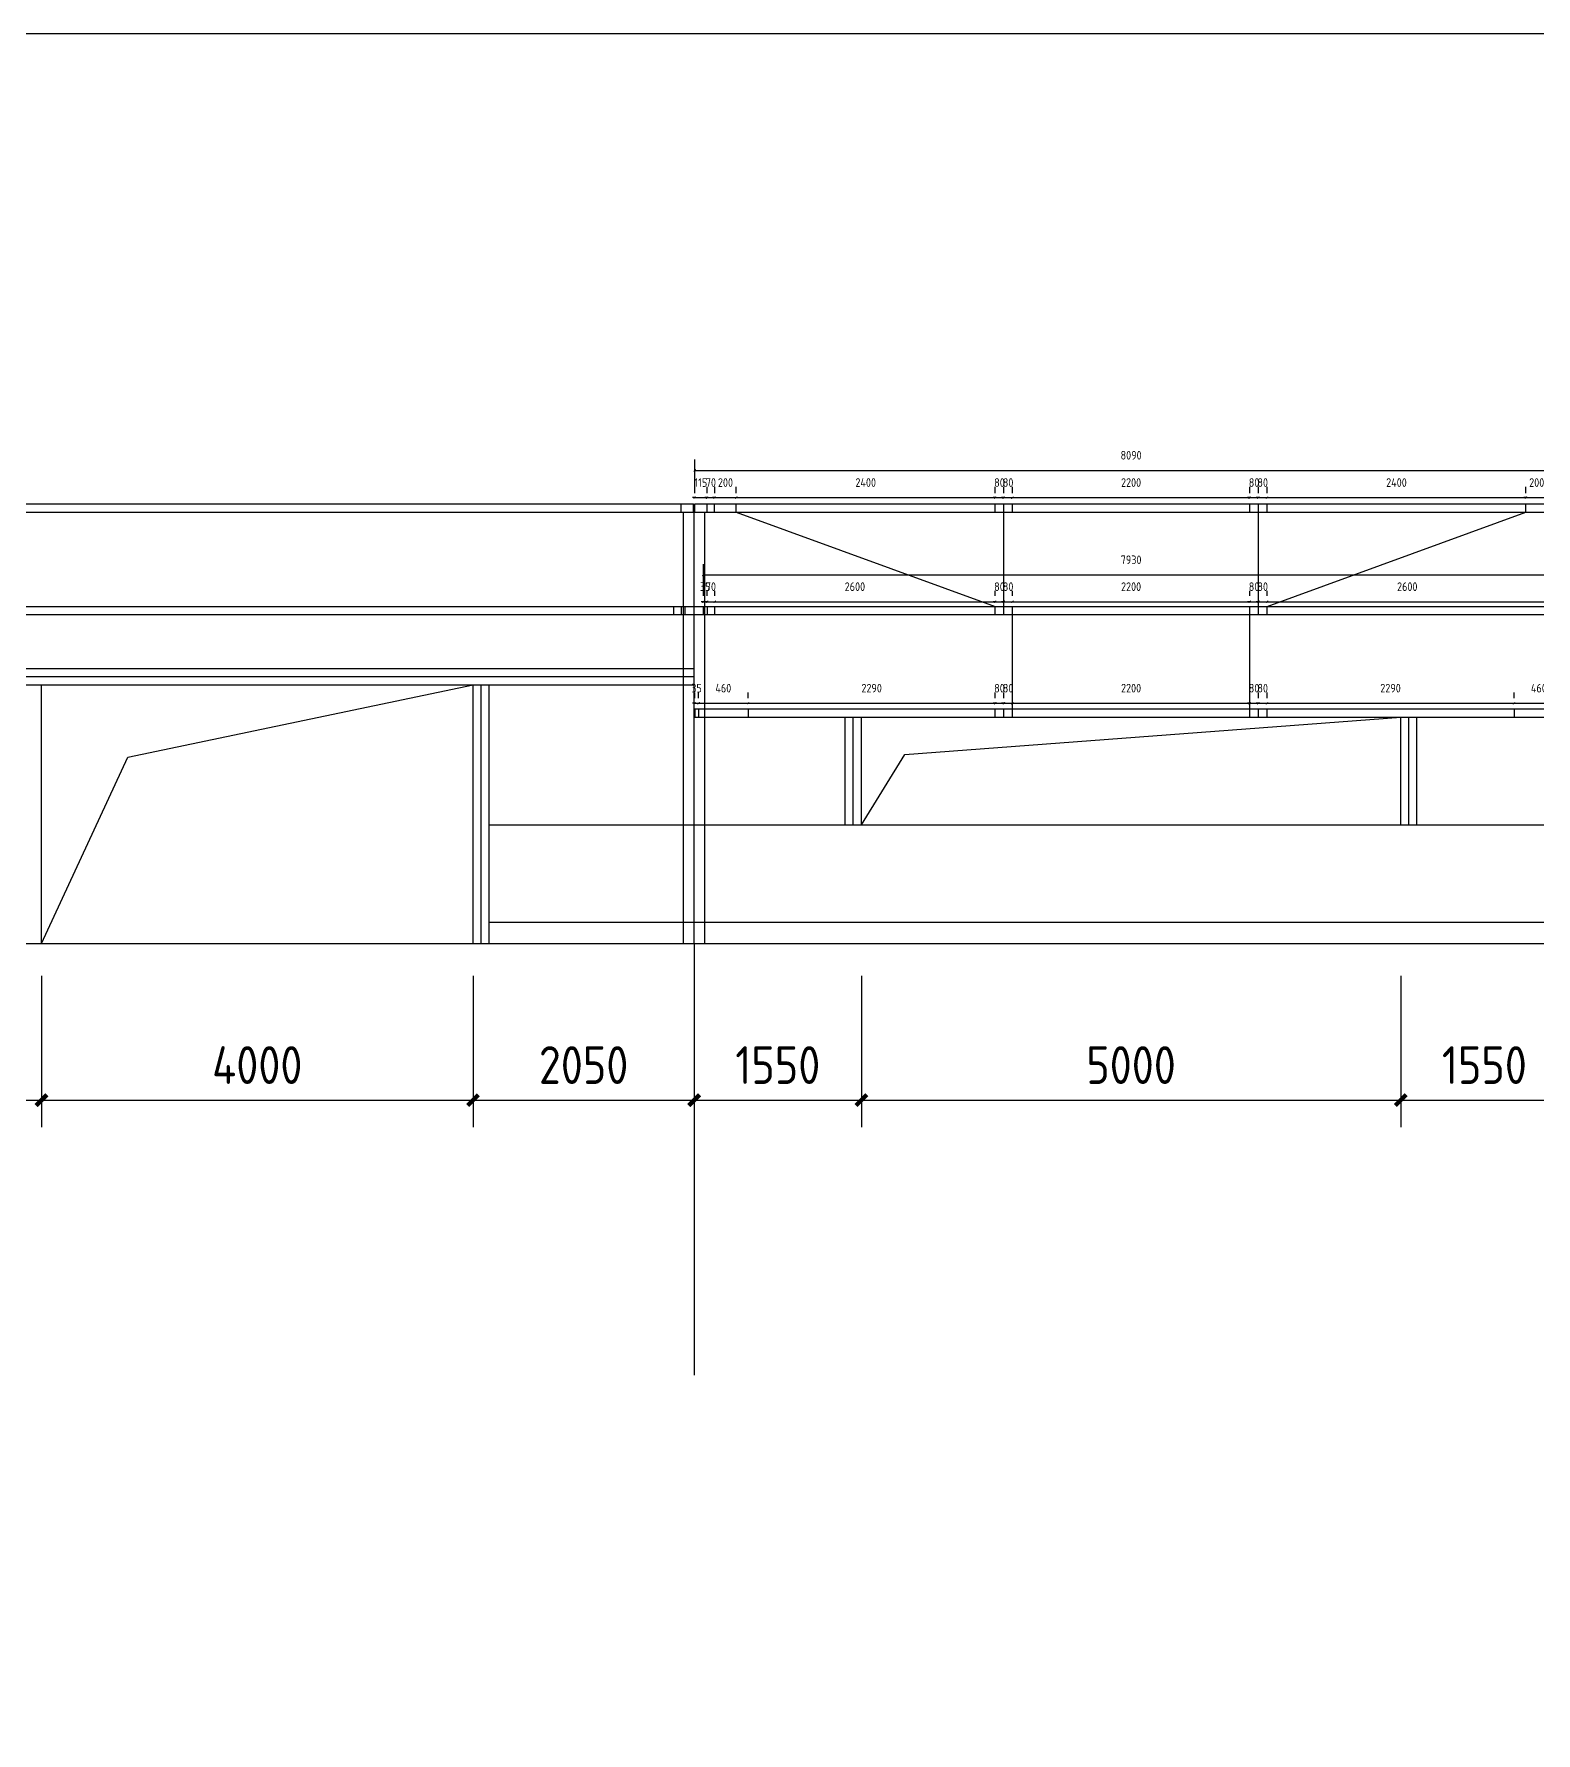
# Model space of a CAD drawing. Extents: x 533809 to 747315, y -17138 to 180511.
# Drawn here: x 563048 to 576972, y 61612 to 77362 of the extents above; entities that cross this region are included whole.
import ezdxf

# ---------------------------------------------------------------- set-up
doc = ezdxf.new("R2010")
doc.units = 0
doc.header["$LTSCALE"] = 1000
doc.header["$MEASUREMENT"] = 0
doc.layers.add('AXIS', color=3, linetype='Continuous')
doc.layers.add('DOTE', color=1, linetype='Continuous')
doc.styles.get("Standard").update_dxf_attribs({"font": 'gbenor.shx', "bigfont": 'gbcbig.shx'})
doc.dimstyles.get("Standard").update_dxf_attribs({"dimscale": 100, "dimtxt": 3.5, "dimasz": 1, "dimexe": 2.5, "dimexo": 3, "dimgap": 1.5, "dimtad": 1, "dimdec": 0, "dimzin": 0, "dimdsep": 46, "dimtxsty": 'Standard', "dimblk": 'ARCHTICK', "dimcen": 0.09, "dimadec": 0, "dimazin": 0, "dimtfac": 1, "dimtdec": 0, "dimtix": 1, "dimtmove": 2, "dimatfit": 3, "dimfxl": 1, "dimtolj": 1, "dimtzin": 0, "dimarcsym": 0})

# ---------------------------------------------------------------- blocks, each defined once
blk = doc.blocks.new('_ArchTick')
at = {"color": 0, "linetype": 'ByBlock', "const_width": 0.4}
blk.add_lwpolyline([(-0.5, -0.5), (0.5, 0.5)], dxfattribs=at)
blk = doc.blocks.new('*D2374')
at = {"layer": 'AXIS', "color": 3, "lineweight": -2}
for p, q in [((561068, 68630), (561068, 67229)), ((563118, 68630), (563118, 67229)), ((561068, 67479), (563118, 67479))]:
    blk.add_line(p, q, dxfattribs=at)
at = {"layer": 'Defpoints', "color": 0}
for p in [(561068, 68930), (563118, 68930), (563118, 67479)]:
    blk.add_point(p, dxfattribs=at)
at = {"layer": 'AXIS', "color": 3, "lineweight": -2, "xscale": 100, "yscale": 100, "zscale": 100, "rotation": 180}
blk.add_blockref('_ArchTick', (561068, 67479), dxfattribs=at)
at = {"layer": 'AXIS', "color": 3, "lineweight": -2, "xscale": 100, "yscale": 100, "zscale": 100}
blk.add_blockref('_ArchTick', (563118, 67479), dxfattribs=at)
at = {"layer": 'AXIS', "color": 0, "insert": (562093, 67804), "char_height": 350, "attachment_point": 5}
blk.add_mtext('\\A1;2050', dxfattribs=at)
blk = doc.blocks.new('*D2375')
at = {"layer": 'AXIS', "color": 3, "lineweight": -2}
for p, q in [((563118, 68630), (563118, 67229)), ((567118, 68630), (567118, 67229)), ((563118, 67479), (567118, 67479))]:
    blk.add_line(p, q, dxfattribs=at)
at = {"layer": 'Defpoints', "color": 0}
for p in [(563118, 68930), (567118, 68930), (567118, 67479)]:
    blk.add_point(p, dxfattribs=at)
at = {"layer": 'AXIS', "color": 3, "lineweight": -2, "xscale": 100, "yscale": 100, "zscale": 100, "rotation": 180}
blk.add_blockref('_ArchTick', (563118, 67479), dxfattribs=at)
at = {"layer": 'AXIS', "color": 3, "lineweight": -2, "xscale": 100, "yscale": 100, "zscale": 100}
blk.add_blockref('_ArchTick', (567118, 67479), dxfattribs=at)
at = {"layer": 'AXIS', "color": 0, "insert": (565118, 67804), "char_height": 350, "attachment_point": 5}
blk.add_mtext('\\A1;4000', dxfattribs=at)
blk = doc.blocks.new('*D2376')
at = {"layer": 'AXIS', "color": 3, "lineweight": -2}
for p, q in [((567118, 68630), (567118, 67229)), ((569168, 68630), (569168, 67229)), ((567118, 67479), (569168, 67479))]:
    blk.add_line(p, q, dxfattribs=at)
at = {"layer": 'Defpoints', "color": 0}
for p in [(567118, 68930), (569168, 68930), (569168, 67479)]:
    blk.add_point(p, dxfattribs=at)
at = {"layer": 'AXIS', "color": 3, "lineweight": -2, "xscale": 100, "yscale": 100, "zscale": 100, "rotation": 180}
blk.add_blockref('_ArchTick', (567118, 67479), dxfattribs=at)
at = {"layer": 'AXIS', "color": 3, "lineweight": -2, "xscale": 100, "yscale": 100, "zscale": 100}
blk.add_blockref('_ArchTick', (569168, 67479), dxfattribs=at)
at = {"layer": 'AXIS', "color": 0, "insert": (568143, 67804), "char_height": 350, "attachment_point": 5}
blk.add_mtext('\\A1;2050', dxfattribs=at)
blk = doc.blocks.new('*D2368')
at = {"layer": 'AXIS', "color": 3, "lineweight": -2}
for p, q in [((569168, 68630), (569168, 67229)), ((570718, 68630), (570718, 67229)), ((569168, 67479), (570718, 67479))]:
    blk.add_line(p, q, dxfattribs=at)
at = {"layer": 'Defpoints', "color": 0}
for p in [(569168, 68930), (570718, 68930), (570718, 67479)]:
    blk.add_point(p, dxfattribs=at)
at = {"layer": 'AXIS', "color": 3, "lineweight": -2, "xscale": 100, "yscale": 100, "zscale": 100, "rotation": 180}
blk.add_blockref('_ArchTick', (569168, 67479), dxfattribs=at)
at = {"layer": 'AXIS', "color": 3, "lineweight": -2, "xscale": 100, "yscale": 100, "zscale": 100}
blk.add_blockref('_ArchTick', (570718, 67479), dxfattribs=at)
at = {"layer": 'AXIS', "color": 0, "insert": (569943, 67804), "char_height": 350, "attachment_point": 5}
blk.add_mtext('\\A1;1550', dxfattribs=at)
blk = doc.blocks.new('*D2370')
at = {"layer": 'AXIS', "color": 3, "lineweight": -2}
for p, q in [((570718, 68630), (570718, 67229)), ((575718, 68630), (575718, 67229)), ((570718, 67479), (575718, 67479))]:
    blk.add_line(p, q, dxfattribs=at)
at = {"layer": 'Defpoints', "color": 0}
for p in [(570718, 68930), (575718, 68930), (575718, 67479)]:
    blk.add_point(p, dxfattribs=at)
at = {"layer": 'AXIS', "color": 3, "lineweight": -2, "xscale": 100, "yscale": 100, "zscale": 100, "rotation": 180}
blk.add_blockref('_ArchTick', (570718, 67479), dxfattribs=at)
at = {"layer": 'AXIS', "color": 3, "lineweight": -2, "xscale": 100, "yscale": 100, "zscale": 100}
blk.add_blockref('_ArchTick', (575718, 67479), dxfattribs=at)
at = {"layer": 'AXIS', "color": 0, "insert": (573218, 67804), "char_height": 350, "attachment_point": 5}
blk.add_mtext('\\A1;5000', dxfattribs=at)
blk = doc.blocks.new('*D2371')
at = {"layer": 'AXIS', "color": 3, "lineweight": -2}
for p, q in [((575718, 68630), (575718, 67229)), ((577268, 68630), (577268, 67229)), ((575718, 67479), (577268, 67479))]:
    blk.add_line(p, q, dxfattribs=at)
at = {"layer": 'Defpoints', "color": 0}
for p in [(575718, 68930), (577268, 68930), (577268, 67479)]:
    blk.add_point(p, dxfattribs=at)
at = {"layer": 'AXIS', "color": 3, "lineweight": -2, "xscale": 100, "yscale": 100, "zscale": 100, "rotation": 180}
blk.add_blockref('_ArchTick', (575718, 67479), dxfattribs=at)
at = {"layer": 'AXIS', "color": 3, "lineweight": -2, "xscale": 100, "yscale": 100, "zscale": 100}
blk.add_blockref('_ArchTick', (577268, 67479), dxfattribs=at)
at = {"layer": 'AXIS', "color": 0, "insert": (576493, 67804), "char_height": 350, "attachment_point": 5}
blk.add_mtext('\\A1;1550', dxfattribs=at)
blk = doc.blocks.new('*D2461')
at = {"color": 0, "lineweight": -2}
for p, q in [((569173, 73105), (569173, 73164)), ((569288, 73105), (569288, 73164)), ((569173, 73064), (569153, 73064)), ((569173, 73064), (569288, 73064)), ((569288, 73064), (569308, 73064))]:
    blk.add_line(p, q, dxfattribs=at)
at = {"layer": 'Defpoints', "color": 0}
for p in [(569173, 73005), (569288, 73064), (569288, 73005)]:
    blk.add_point(p, dxfattribs=at)
at = {"color": 0, "lineweight": -2, "xscale": 20, "yscale": 20, "zscale": 20}
blk.add_blockref('_ArchTick', (569173, 73064), dxfattribs=at)
at = {"color": 0, "lineweight": -2, "xscale": 20, "yscale": 20, "zscale": 20, "rotation": 180}
blk.add_blockref('_ArchTick', (569288, 73064), dxfattribs=at)
at = {"color": 0, "insert": (569230, 73204), "char_height": 80, "attachment_point": 5}
blk.add_mtext('\\A1;115', dxfattribs=at)
blk = doc.blocks.new('*D2462')
at = {"color": 0, "lineweight": -2}
for p, q in [((569288, 73105), (569288, 73164)), ((569358, 73105), (569358, 73164)), ((569288, 73064), (569268, 73064)), ((569288, 73064), (569358, 73064)), ((569358, 73064), (569378, 73064))]:
    blk.add_line(p, q, dxfattribs=at)
at = {"layer": 'Defpoints', "color": 0}
for p in [(569288, 73005), (569358, 73064), (569358, 73005)]:
    blk.add_point(p, dxfattribs=at)
at = {"color": 0, "lineweight": -2, "xscale": 20, "yscale": 20, "zscale": 20}
blk.add_blockref('_ArchTick', (569288, 73064), dxfattribs=at)
at = {"color": 0, "lineweight": -2, "xscale": 20, "yscale": 20, "zscale": 20, "rotation": 180}
blk.add_blockref('_ArchTick', (569358, 73064), dxfattribs=at)
at = {"color": 0, "insert": (569323, 73204), "char_height": 80, "attachment_point": 5}
blk.add_mtext('\\A1;70', dxfattribs=at)
blk = doc.blocks.new('*D2463')
at = {"color": 0, "lineweight": -2}
for p, q in [((569358, 73105), (569358, 73164)), ((569558, 73105), (569558, 73164)), ((569358, 73064), (569338, 73064)), ((569358, 73064), (569558, 73064)), ((569558, 73064), (569578, 73064))]:
    blk.add_line(p, q, dxfattribs=at)
at = {"layer": 'Defpoints', "color": 0}
for p in [(569358, 73005), (569558, 73064), (569558, 73005)]:
    blk.add_point(p, dxfattribs=at)
at = {"color": 0, "lineweight": -2, "xscale": 20, "yscale": 20, "zscale": 20}
blk.add_blockref('_ArchTick', (569358, 73064), dxfattribs=at)
at = {"color": 0, "lineweight": -2, "xscale": 20, "yscale": 20, "zscale": 20, "rotation": 180}
blk.add_blockref('_ArchTick', (569558, 73064), dxfattribs=at)
at = {"color": 0, "insert": (569458, 73204), "char_height": 80, "attachment_point": 5}
blk.add_mtext('\\A1;200', dxfattribs=at)
blk = doc.blocks.new('*D2464')
at = {"color": 0, "lineweight": -2}
for p, q in [((569558, 73105), (569558, 73164)), ((571958, 73105), (571958, 73164)), ((569558, 73064), (571958, 73064))]:
    blk.add_line(p, q, dxfattribs=at)
at = {"layer": 'Defpoints', "color": 0}
for p in [(569558, 73005), (571958, 73064), (571958, 73005)]:
    blk.add_point(p, dxfattribs=at)
at = {"color": 0, "lineweight": -2, "xscale": 20, "yscale": 20, "zscale": 20, "rotation": 180}
blk.add_blockref('_ArchTick', (569558, 73064), dxfattribs=at)
at = {"color": 0, "lineweight": -2, "xscale": 20, "yscale": 20, "zscale": 20}
blk.add_blockref('_ArchTick', (571958, 73064), dxfattribs=at)
at = {"color": 0, "insert": (570758, 73204), "char_height": 80, "attachment_point": 5}
blk.add_mtext('\\A1;2400', dxfattribs=at)
blk = doc.blocks.new('*D2465')
at = {"color": 0, "lineweight": -2}
for p, q in [((571958, 73105), (571958, 73164)), ((572038, 73105), (572038, 73164)), ((571958, 73064), (571938, 73064)), ((571958, 73064), (572038, 73064)), ((572038, 73064), (572058, 73064))]:
    blk.add_line(p, q, dxfattribs=at)
at = {"layer": 'Defpoints', "color": 0}
for p in [(571958, 73005), (572038, 73064), (572038, 73005)]:
    blk.add_point(p, dxfattribs=at)
at = {"color": 0, "lineweight": -2, "xscale": 20, "yscale": 20, "zscale": 20}
blk.add_blockref('_ArchTick', (571958, 73064), dxfattribs=at)
at = {"color": 0, "lineweight": -2, "xscale": 20, "yscale": 20, "zscale": 20, "rotation": 180}
blk.add_blockref('_ArchTick', (572038, 73064), dxfattribs=at)
at = {"color": 0, "insert": (571998, 73204), "char_height": 80, "attachment_point": 5}
blk.add_mtext('\\A1;80', dxfattribs=at)
blk = doc.blocks.new('*D2466')
at = {"color": 0, "lineweight": -2}
for p, q in [((572038, 73105), (572038, 73164)), ((572118, 73105), (572118, 73164)), ((572038, 73064), (572018, 73064)), ((572038, 73064), (572118, 73064)), ((572118, 73064), (572138, 73064))]:
    blk.add_line(p, q, dxfattribs=at)
at = {"layer": 'Defpoints', "color": 0}
for p in [(572038, 73005), (572118, 73064), (572118, 73005)]:
    blk.add_point(p, dxfattribs=at)
at = {"color": 0, "lineweight": -2, "xscale": 20, "yscale": 20, "zscale": 20}
blk.add_blockref('_ArchTick', (572038, 73064), dxfattribs=at)
at = {"color": 0, "lineweight": -2, "xscale": 20, "yscale": 20, "zscale": 20, "rotation": 180}
blk.add_blockref('_ArchTick', (572118, 73064), dxfattribs=at)
at = {"color": 0, "insert": (572078, 73204), "char_height": 80, "attachment_point": 5}
blk.add_mtext('\\A1;80', dxfattribs=at)
blk = doc.blocks.new('*D2467')
at = {"color": 0, "lineweight": -2}
for p, q in [((572118, 73105), (572118, 73164)), ((574318, 73105), (574318, 73164)), ((572118, 73064), (574318, 73064))]:
    blk.add_line(p, q, dxfattribs=at)
at = {"layer": 'Defpoints', "color": 0}
for p in [(572118, 73005), (574318, 73064), (574318, 73005)]:
    blk.add_point(p, dxfattribs=at)
at = {"color": 0, "lineweight": -2, "xscale": 20, "yscale": 20, "zscale": 20, "rotation": 180}
blk.add_blockref('_ArchTick', (572118, 73064), dxfattribs=at)
at = {"color": 0, "lineweight": -2, "xscale": 20, "yscale": 20, "zscale": 20}
blk.add_blockref('_ArchTick', (574318, 73064), dxfattribs=at)
at = {"color": 0, "insert": (573218, 73204), "char_height": 80, "attachment_point": 5}
blk.add_mtext('\\A1;2200', dxfattribs=at)
blk = doc.blocks.new('*D2468')
at = {"color": 0, "lineweight": -2}
for p, q in [((574318, 73105), (574318, 73164)), ((574398, 73105), (574398, 73164)), ((574318, 73064), (574298, 73064)), ((574318, 73064), (574398, 73064)), ((574398, 73064), (574418, 73064))]:
    blk.add_line(p, q, dxfattribs=at)
at = {"layer": 'Defpoints', "color": 0}
for p in [(574318, 73005), (574398, 73064), (574398, 73005)]:
    blk.add_point(p, dxfattribs=at)
at = {"color": 0, "lineweight": -2, "xscale": 20, "yscale": 20, "zscale": 20}
blk.add_blockref('_ArchTick', (574318, 73064), dxfattribs=at)
at = {"color": 0, "lineweight": -2, "xscale": 20, "yscale": 20, "zscale": 20, "rotation": 180}
blk.add_blockref('_ArchTick', (574398, 73064), dxfattribs=at)
at = {"color": 0, "insert": (574358, 73204), "char_height": 80, "attachment_point": 5}
blk.add_mtext('\\A1;80', dxfattribs=at)
blk = doc.blocks.new('*D2469')
at = {"color": 0, "lineweight": -2}
for p, q in [((574398, 73105), (574398, 73164)), ((574478, 73105), (574478, 73164)), ((574398, 73064), (574378, 73064)), ((574398, 73064), (574478, 73064)), ((574478, 73064), (574498, 73064))]:
    blk.add_line(p, q, dxfattribs=at)
at = {"layer": 'Defpoints', "color": 0}
for p in [(574398, 73005), (574478, 73064), (574478, 73005)]:
    blk.add_point(p, dxfattribs=at)
at = {"color": 0, "lineweight": -2, "xscale": 20, "yscale": 20, "zscale": 20}
blk.add_blockref('_ArchTick', (574398, 73064), dxfattribs=at)
at = {"color": 0, "lineweight": -2, "xscale": 20, "yscale": 20, "zscale": 20, "rotation": 180}
blk.add_blockref('_ArchTick', (574478, 73064), dxfattribs=at)
at = {"color": 0, "insert": (574438, 73204), "char_height": 80, "attachment_point": 5}
blk.add_mtext('\\A1;80', dxfattribs=at)
blk = doc.blocks.new('*D2470')
at = {"color": 0, "lineweight": -2}
for p, q in [((574478, 73105), (574478, 73164)), ((576878, 73105), (576878, 73164)), ((574478, 73064), (576878, 73064))]:
    blk.add_line(p, q, dxfattribs=at)
at = {"layer": 'Defpoints', "color": 0}
for p in [(574478, 73005), (576878, 73064), (576878, 73005)]:
    blk.add_point(p, dxfattribs=at)
at = {"color": 0, "lineweight": -2, "xscale": 20, "yscale": 20, "zscale": 20, "rotation": 180}
blk.add_blockref('_ArchTick', (574478, 73064), dxfattribs=at)
at = {"color": 0, "lineweight": -2, "xscale": 20, "yscale": 20, "zscale": 20}
blk.add_blockref('_ArchTick', (576878, 73064), dxfattribs=at)
at = {"color": 0, "insert": (575678, 73204), "char_height": 80, "attachment_point": 5}
blk.add_mtext('\\A1;2400', dxfattribs=at)
blk = doc.blocks.new('*D2471')
at = {"color": 0, "lineweight": -2}
for p, q in [((576878, 73105), (576878, 73164)), ((577078, 73105), (577078, 73164)), ((576878, 73064), (576858, 73064)), ((576878, 73064), (577078, 73064)), ((577078, 73064), (577098, 73064))]:
    blk.add_line(p, q, dxfattribs=at)
at = {"layer": 'Defpoints', "color": 0}
for p in [(576878, 73005), (577078, 73064), (577078, 73005)]:
    blk.add_point(p, dxfattribs=at)
at = {"color": 0, "lineweight": -2, "xscale": 20, "yscale": 20, "zscale": 20}
blk.add_blockref('_ArchTick', (576878, 73064), dxfattribs=at)
at = {"color": 0, "lineweight": -2, "xscale": 20, "yscale": 20, "zscale": 20, "rotation": 180}
blk.add_blockref('_ArchTick', (577078, 73064), dxfattribs=at)
at = {"color": 0, "insert": (576978, 73204), "char_height": 80, "attachment_point": 5}
blk.add_mtext('\\A1;200', dxfattribs=at)
blk = doc.blocks.new('*D2474')
at = {"color": 0, "lineweight": -2}
for p, q in [((569173, 73105), (569173, 73417)), ((577263, 73105), (577263, 73417)), ((569173, 73317), (577263, 73317))]:
    blk.add_line(p, q, dxfattribs=at)
at = {"layer": 'Defpoints', "color": 0}
for p in [(577263, 73317), (569173, 73005), (577263, 73005)]:
    blk.add_point(p, dxfattribs=at)
at = {"color": 0, "lineweight": -2, "xscale": 20, "yscale": 20, "zscale": 20, "rotation": 180}
blk.add_blockref('_ArchTick', (569173, 73317), dxfattribs=at)
at = {"color": 0, "lineweight": -2, "xscale": 20, "yscale": 20, "zscale": 20}
blk.add_blockref('_ArchTick', (577263, 73317), dxfattribs=at)
at = {"color": 0, "insert": (573218, 73457), "char_height": 80, "attachment_point": 5}
blk.add_mtext('\\A1;8090', dxfattribs=at)
blk = doc.blocks.new('*D2475')
at = {"color": 0, "lineweight": -2}
for p, q in [((569253, 72155), (569253, 72199)), ((569288, 72155), (569288, 72199)), ((569253, 72099), (569233, 72099)), ((569253, 72099), (569288, 72099)), ((569288, 72099), (569308, 72099))]:
    blk.add_line(p, q, dxfattribs=at)
at = {"layer": 'Defpoints', "color": 0}
for p in [(569253, 72055), (569288, 72099), (569288, 72055)]:
    blk.add_point(p, dxfattribs=at)
at = {"color": 0, "lineweight": -2, "xscale": 20, "yscale": 20, "zscale": 20}
blk.add_blockref('_ArchTick', (569253, 72099), dxfattribs=at)
at = {"color": 0, "lineweight": -2, "xscale": 20, "yscale": 20, "zscale": 20, "rotation": 180}
blk.add_blockref('_ArchTick', (569288, 72099), dxfattribs=at)
at = {"color": 0, "insert": (569270, 72239), "char_height": 80, "attachment_point": 5}
blk.add_mtext('\\A1;35', dxfattribs=at)
blk = doc.blocks.new('*D2476')
at = {"color": 0, "lineweight": -2}
for p, q in [((569288, 72155), (569288, 72199)), ((569358, 72155), (569358, 72199)), ((569288, 72099), (569268, 72099)), ((569288, 72099), (569358, 72099)), ((569358, 72099), (569378, 72099))]:
    blk.add_line(p, q, dxfattribs=at)
at = {"layer": 'Defpoints', "color": 0}
for p in [(569288, 72055), (569358, 72099), (569358, 72055)]:
    blk.add_point(p, dxfattribs=at)
at = {"color": 0, "lineweight": -2, "xscale": 20, "yscale": 20, "zscale": 20}
blk.add_blockref('_ArchTick', (569288, 72099), dxfattribs=at)
at = {"color": 0, "lineweight": -2, "xscale": 20, "yscale": 20, "zscale": 20, "rotation": 180}
blk.add_blockref('_ArchTick', (569358, 72099), dxfattribs=at)
at = {"color": 0, "insert": (569323, 72239), "char_height": 80, "attachment_point": 5}
blk.add_mtext('\\A1;70', dxfattribs=at)
blk = doc.blocks.new('*D2477')
at = {"color": 0, "lineweight": -2}
for p, q in [((569358, 72155), (569358, 72199)), ((571958, 72155), (571958, 72199)), ((569358, 72099), (571958, 72099))]:
    blk.add_line(p, q, dxfattribs=at)
at = {"layer": 'Defpoints', "color": 0}
for p in [(569358, 72055), (571958, 72099), (571958, 72055)]:
    blk.add_point(p, dxfattribs=at)
at = {"color": 0, "lineweight": -2, "xscale": 20, "yscale": 20, "zscale": 20, "rotation": 180}
blk.add_blockref('_ArchTick', (569358, 72099), dxfattribs=at)
at = {"color": 0, "lineweight": -2, "xscale": 20, "yscale": 20, "zscale": 20}
blk.add_blockref('_ArchTick', (571958, 72099), dxfattribs=at)
at = {"color": 0, "insert": (570658, 72239), "char_height": 80, "attachment_point": 5}
blk.add_mtext('\\A1;2600', dxfattribs=at)
blk = doc.blocks.new('*D2478')
at = {"color": 0, "lineweight": -2}
for p, q in [((571958, 72155), (571958, 72199)), ((572038, 72155), (572038, 72199)), ((571958, 72099), (571938, 72099)), ((571958, 72099), (572038, 72099)), ((572038, 72099), (572058, 72099))]:
    blk.add_line(p, q, dxfattribs=at)
at = {"layer": 'Defpoints', "color": 0}
for p in [(571958, 72055), (572038, 72099), (572038, 72055)]:
    blk.add_point(p, dxfattribs=at)
at = {"color": 0, "lineweight": -2, "xscale": 20, "yscale": 20, "zscale": 20}
blk.add_blockref('_ArchTick', (571958, 72099), dxfattribs=at)
at = {"color": 0, "lineweight": -2, "xscale": 20, "yscale": 20, "zscale": 20, "rotation": 180}
blk.add_blockref('_ArchTick', (572038, 72099), dxfattribs=at)
at = {"color": 0, "insert": (571998, 72239), "char_height": 80, "attachment_point": 5}
blk.add_mtext('\\A1;80', dxfattribs=at)
blk = doc.blocks.new('*D2479')
at = {"color": 0, "lineweight": -2}
for p, q in [((572038, 72155), (572038, 72199)), ((572118, 72155), (572118, 72199)), ((572038, 72099), (572018, 72099)), ((572038, 72099), (572118, 72099)), ((572118, 72099), (572138, 72099))]:
    blk.add_line(p, q, dxfattribs=at)
at = {"layer": 'Defpoints', "color": 0}
for p in [(572038, 72055), (572118, 72099), (572118, 72055)]:
    blk.add_point(p, dxfattribs=at)
at = {"color": 0, "lineweight": -2, "xscale": 20, "yscale": 20, "zscale": 20}
blk.add_blockref('_ArchTick', (572038, 72099), dxfattribs=at)
at = {"color": 0, "lineweight": -2, "xscale": 20, "yscale": 20, "zscale": 20, "rotation": 180}
blk.add_blockref('_ArchTick', (572118, 72099), dxfattribs=at)
at = {"color": 0, "insert": (572078, 72239), "char_height": 80, "attachment_point": 5}
blk.add_mtext('\\A1;80', dxfattribs=at)
blk = doc.blocks.new('*D2480')
at = {"color": 0, "lineweight": -2}
for p, q in [((572118, 72155), (572118, 72199)), ((574318, 72155), (574318, 72199)), ((572118, 72099), (574318, 72099))]:
    blk.add_line(p, q, dxfattribs=at)
at = {"layer": 'Defpoints', "color": 0}
for p in [(572118, 72055), (574318, 72099), (574318, 72055)]:
    blk.add_point(p, dxfattribs=at)
at = {"color": 0, "lineweight": -2, "xscale": 20, "yscale": 20, "zscale": 20, "rotation": 180}
blk.add_blockref('_ArchTick', (572118, 72099), dxfattribs=at)
at = {"color": 0, "lineweight": -2, "xscale": 20, "yscale": 20, "zscale": 20}
blk.add_blockref('_ArchTick', (574318, 72099), dxfattribs=at)
at = {"color": 0, "insert": (573218, 72239), "char_height": 80, "attachment_point": 5}
blk.add_mtext('\\A1;2200', dxfattribs=at)
blk = doc.blocks.new('*D2481')
at = {"color": 0, "lineweight": -2}
for p, q in [((574318, 72155), (574318, 72199)), ((574398, 72155), (574398, 72199)), ((574318, 72099), (574298, 72099)), ((574318, 72099), (574398, 72099)), ((574398, 72099), (574418, 72099))]:
    blk.add_line(p, q, dxfattribs=at)
at = {"layer": 'Defpoints', "color": 0}
for p in [(574318, 72055), (574398, 72099), (574398, 72055)]:
    blk.add_point(p, dxfattribs=at)
at = {"color": 0, "lineweight": -2, "xscale": 20, "yscale": 20, "zscale": 20}
blk.add_blockref('_ArchTick', (574318, 72099), dxfattribs=at)
at = {"color": 0, "lineweight": -2, "xscale": 20, "yscale": 20, "zscale": 20, "rotation": 180}
blk.add_blockref('_ArchTick', (574398, 72099), dxfattribs=at)
at = {"color": 0, "insert": (574358, 72239), "char_height": 80, "attachment_point": 5}
blk.add_mtext('\\A1;80', dxfattribs=at)
blk = doc.blocks.new('*D2482')
at = {"color": 0, "lineweight": -2}
for p, q in [((574398, 72155), (574398, 72199)), ((574478, 72155), (574478, 72199)), ((574398, 72099), (574378, 72099)), ((574398, 72099), (574478, 72099)), ((574478, 72099), (574498, 72099))]:
    blk.add_line(p, q, dxfattribs=at)
at = {"layer": 'Defpoints', "color": 0}
for p in [(574398, 72055), (574478, 72099), (574478, 72055)]:
    blk.add_point(p, dxfattribs=at)
at = {"color": 0, "lineweight": -2, "xscale": 20, "yscale": 20, "zscale": 20}
blk.add_blockref('_ArchTick', (574398, 72099), dxfattribs=at)
at = {"color": 0, "lineweight": -2, "xscale": 20, "yscale": 20, "zscale": 20, "rotation": 180}
blk.add_blockref('_ArchTick', (574478, 72099), dxfattribs=at)
at = {"color": 0, "insert": (574438, 72239), "char_height": 80, "attachment_point": 5}
blk.add_mtext('\\A1;80', dxfattribs=at)
blk = doc.blocks.new('*D2483')
at = {"color": 0, "lineweight": -2}
for p, q in [((574478, 72155), (574478, 72199)), ((577078, 72155), (577078, 72199)), ((574478, 72099), (577078, 72099))]:
    blk.add_line(p, q, dxfattribs=at)
at = {"layer": 'Defpoints', "color": 0}
for p in [(574478, 72055), (577078, 72099), (577078, 72055)]:
    blk.add_point(p, dxfattribs=at)
at = {"color": 0, "lineweight": -2, "xscale": 20, "yscale": 20, "zscale": 20, "rotation": 180}
blk.add_blockref('_ArchTick', (574478, 72099), dxfattribs=at)
at = {"color": 0, "lineweight": -2, "xscale": 20, "yscale": 20, "zscale": 20}
blk.add_blockref('_ArchTick', (577078, 72099), dxfattribs=at)
at = {"color": 0, "insert": (575778, 72239), "char_height": 80, "attachment_point": 5}
blk.add_mtext('\\A1;2600', dxfattribs=at)
blk = doc.blocks.new('*D2486')
at = {"color": 0, "lineweight": -2}
for p, q in [((569253, 72155), (569253, 72448)), ((569253, 72348), (577183, 72348)), ((577183, 72155), (577183, 72448))]:
    blk.add_line(p, q, dxfattribs=at)
at = {"layer": 'Defpoints', "color": 0}
for p in [(577183, 72348), (569253, 72055), (577183, 72055)]:
    blk.add_point(p, dxfattribs=at)
at = {"color": 0, "lineweight": -2, "xscale": 20, "yscale": 20, "zscale": 20, "rotation": 180}
blk.add_blockref('_ArchTick', (569253, 72348), dxfattribs=at)
at = {"color": 0, "lineweight": -2, "xscale": 20, "yscale": 20, "zscale": 20}
blk.add_blockref('_ArchTick', (577183, 72348), dxfattribs=at)
at = {"color": 0, "insert": (573218, 72488), "char_height": 80, "attachment_point": 5}
blk.add_mtext('\\A1;7930', dxfattribs=at)
blk = doc.blocks.new('*D2487')
at = {"color": 0, "lineweight": -2}
for p, q in [((569173, 71205), (569173, 71258)), ((569208, 71205), (569208, 71258)), ((569173, 71158), (569153, 71158)), ((569173, 71158), (569208, 71158)), ((569208, 71158), (569228, 71158))]:
    blk.add_line(p, q, dxfattribs=at)
at = {"layer": 'Defpoints', "color": 0}
for p in [(569173, 71105), (569208, 71158), (569208, 71105)]:
    blk.add_point(p, dxfattribs=at)
at = {"color": 0, "lineweight": -2, "xscale": 20, "yscale": 20, "zscale": 20}
blk.add_blockref('_ArchTick', (569173, 71158), dxfattribs=at)
at = {"color": 0, "lineweight": -2, "xscale": 20, "yscale": 20, "zscale": 20, "rotation": 180}
blk.add_blockref('_ArchTick', (569208, 71158), dxfattribs=at)
at = {"color": 0, "insert": (569190, 71298), "char_height": 80, "attachment_point": 5}
blk.add_mtext('\\A1;35', dxfattribs=at)
blk = doc.blocks.new('*D2488')
at = {"color": 0, "lineweight": -2}
for p, q in [((569208, 71205), (569208, 71258)), ((569668, 71205), (569668, 71258)), ((569208, 71158), (569668, 71158))]:
    blk.add_line(p, q, dxfattribs=at)
at = {"layer": 'Defpoints', "color": 0}
for p in [(569208, 71105), (569668, 71158), (569668, 71105)]:
    blk.add_point(p, dxfattribs=at)
at = {"color": 0, "lineweight": -2, "xscale": 20, "yscale": 20, "zscale": 20, "rotation": 180}
blk.add_blockref('_ArchTick', (569208, 71158), dxfattribs=at)
at = {"color": 0, "lineweight": -2, "xscale": 20, "yscale": 20, "zscale": 20}
blk.add_blockref('_ArchTick', (569668, 71158), dxfattribs=at)
at = {"color": 0, "insert": (569438, 71298), "char_height": 80, "attachment_point": 5}
blk.add_mtext('\\A1;460', dxfattribs=at)
blk = doc.blocks.new('*D2489')
at = {"color": 0, "lineweight": -2}
for p, q in [((569668, 71205), (569668, 71258)), ((571958, 71205), (571958, 71258)), ((569668, 71158), (571958, 71158))]:
    blk.add_line(p, q, dxfattribs=at)
at = {"layer": 'Defpoints', "color": 0}
for p in [(569668, 71105), (571958, 71158), (571958, 71105)]:
    blk.add_point(p, dxfattribs=at)
at = {"color": 0, "lineweight": -2, "xscale": 20, "yscale": 20, "zscale": 20, "rotation": 180}
blk.add_blockref('_ArchTick', (569668, 71158), dxfattribs=at)
at = {"color": 0, "lineweight": -2, "xscale": 20, "yscale": 20, "zscale": 20}
blk.add_blockref('_ArchTick', (571958, 71158), dxfattribs=at)
at = {"color": 0, "insert": (570813, 71298), "char_height": 80, "attachment_point": 5}
blk.add_mtext('\\A1;2290', dxfattribs=at)
blk = doc.blocks.new('*D2490')
at = {"color": 0, "lineweight": -2}
for p, q in [((571958, 71205), (571958, 71258)), ((572038, 71205), (572038, 71258)), ((571958, 71158), (571938, 71158)), ((571958, 71158), (572038, 71158)), ((572038, 71158), (572058, 71158))]:
    blk.add_line(p, q, dxfattribs=at)
at = {"layer": 'Defpoints', "color": 0}
for p in [(571958, 71105), (572038, 71158), (572038, 71105)]:
    blk.add_point(p, dxfattribs=at)
at = {"color": 0, "lineweight": -2, "xscale": 20, "yscale": 20, "zscale": 20}
blk.add_blockref('_ArchTick', (571958, 71158), dxfattribs=at)
at = {"color": 0, "lineweight": -2, "xscale": 20, "yscale": 20, "zscale": 20, "rotation": 180}
blk.add_blockref('_ArchTick', (572038, 71158), dxfattribs=at)
at = {"color": 0, "insert": (571998, 71298), "char_height": 80, "attachment_point": 5}
blk.add_mtext('\\A1;80', dxfattribs=at)
blk = doc.blocks.new('*D2491')
at = {"color": 0, "lineweight": -2}
for p, q in [((572038, 71205), (572038, 71258)), ((572118, 71205), (572118, 71258)), ((572038, 71158), (572018, 71158)), ((572038, 71158), (572118, 71158)), ((572118, 71158), (572138, 71158))]:
    blk.add_line(p, q, dxfattribs=at)
at = {"layer": 'Defpoints', "color": 0}
for p in [(572038, 71105), (572118, 71158), (572118, 71105)]:
    blk.add_point(p, dxfattribs=at)
at = {"color": 0, "lineweight": -2, "xscale": 20, "yscale": 20, "zscale": 20}
blk.add_blockref('_ArchTick', (572038, 71158), dxfattribs=at)
at = {"color": 0, "lineweight": -2, "xscale": 20, "yscale": 20, "zscale": 20, "rotation": 180}
blk.add_blockref('_ArchTick', (572118, 71158), dxfattribs=at)
at = {"color": 0, "insert": (572078, 71298), "char_height": 80, "attachment_point": 5}
blk.add_mtext('\\A1;80', dxfattribs=at)
blk = doc.blocks.new('*D2492')
at = {"color": 0, "lineweight": -2}
for p, q in [((572118, 71205), (572118, 71258)), ((574318, 71205), (574318, 71258)), ((572118, 71158), (574318, 71158))]:
    blk.add_line(p, q, dxfattribs=at)
at = {"layer": 'Defpoints', "color": 0}
for p in [(572118, 71105), (574318, 71158), (574318, 71105)]:
    blk.add_point(p, dxfattribs=at)
at = {"color": 0, "lineweight": -2, "xscale": 20, "yscale": 20, "zscale": 20, "rotation": 180}
blk.add_blockref('_ArchTick', (572118, 71158), dxfattribs=at)
at = {"color": 0, "lineweight": -2, "xscale": 20, "yscale": 20, "zscale": 20}
blk.add_blockref('_ArchTick', (574318, 71158), dxfattribs=at)
at = {"color": 0, "insert": (573218, 71298), "char_height": 80, "attachment_point": 5}
blk.add_mtext('\\A1;2200', dxfattribs=at)
blk = doc.blocks.new('*D2493')
at = {"color": 0, "lineweight": -2}
for p, q in [((574318, 71205), (574318, 71258)), ((574398, 71205), (574398, 71258)), ((574318, 71158), (574298, 71158)), ((574318, 71158), (574398, 71158)), ((574398, 71158), (574418, 71158))]:
    blk.add_line(p, q, dxfattribs=at)
at = {"layer": 'Defpoints', "color": 0}
for p in [(574318, 71105), (574398, 71158), (574398, 71105)]:
    blk.add_point(p, dxfattribs=at)
at = {"color": 0, "lineweight": -2, "xscale": 20, "yscale": 20, "zscale": 20}
blk.add_blockref('_ArchTick', (574318, 71158), dxfattribs=at)
at = {"color": 0, "lineweight": -2, "xscale": 20, "yscale": 20, "zscale": 20, "rotation": 180}
blk.add_blockref('_ArchTick', (574398, 71158), dxfattribs=at)
at = {"color": 0, "insert": (574358, 71298), "char_height": 80, "attachment_point": 5}
blk.add_mtext('\\A1;80', dxfattribs=at)
blk = doc.blocks.new('*D2494')
at = {"color": 0, "lineweight": -2}
for p, q in [((574398, 71205), (574398, 71258)), ((574478, 71205), (574478, 71258)), ((574398, 71158), (574378, 71158)), ((574398, 71158), (574478, 71158)), ((574478, 71158), (574498, 71158))]:
    blk.add_line(p, q, dxfattribs=at)
at = {"layer": 'Defpoints', "color": 0}
for p in [(574398, 71105), (574478, 71158), (574478, 71105)]:
    blk.add_point(p, dxfattribs=at)
at = {"color": 0, "lineweight": -2, "xscale": 20, "yscale": 20, "zscale": 20}
blk.add_blockref('_ArchTick', (574398, 71158), dxfattribs=at)
at = {"color": 0, "lineweight": -2, "xscale": 20, "yscale": 20, "zscale": 20, "rotation": 180}
blk.add_blockref('_ArchTick', (574478, 71158), dxfattribs=at)
at = {"color": 0, "insert": (574438, 71298), "char_height": 80, "attachment_point": 5}
blk.add_mtext('\\A1;80', dxfattribs=at)
blk = doc.blocks.new('*D2495')
at = {"color": 0, "lineweight": -2}
for p, q in [((574478, 71205), (574478, 71258)), ((576768, 71205), (576768, 71258)), ((574478, 71158), (576768, 71158))]:
    blk.add_line(p, q, dxfattribs=at)
at = {"layer": 'Defpoints', "color": 0}
for p in [(574478, 71105), (576768, 71158), (576768, 71105)]:
    blk.add_point(p, dxfattribs=at)
at = {"color": 0, "lineweight": -2, "xscale": 20, "yscale": 20, "zscale": 20, "rotation": 180}
blk.add_blockref('_ArchTick', (574478, 71158), dxfattribs=at)
at = {"color": 0, "lineweight": -2, "xscale": 20, "yscale": 20, "zscale": 20}
blk.add_blockref('_ArchTick', (576768, 71158), dxfattribs=at)
at = {"color": 0, "insert": (575623, 71298), "char_height": 80, "attachment_point": 5}
blk.add_mtext('\\A1;2290', dxfattribs=at)
blk = doc.blocks.new('*D2496')
at = {"color": 0, "lineweight": -2}
for p, q in [((576768, 71205), (576768, 71258)), ((577228, 71205), (577228, 71258)), ((576768, 71158), (577228, 71158))]:
    blk.add_line(p, q, dxfattribs=at)
at = {"layer": 'Defpoints', "color": 0}
for p in [(576768, 71105), (577228, 71158), (577228, 71105)]:
    blk.add_point(p, dxfattribs=at)
at = {"color": 0, "lineweight": -2, "xscale": 20, "yscale": 20, "zscale": 20, "rotation": 180}
blk.add_blockref('_ArchTick', (576768, 71158), dxfattribs=at)
at = {"color": 0, "lineweight": -2, "xscale": 20, "yscale": 20, "zscale": 20}
blk.add_blockref('_ArchTick', (577228, 71158), dxfattribs=at)
at = {"color": 0, "insert": (576998, 71298), "char_height": 80, "attachment_point": 5}
blk.add_mtext('\\A1;460', dxfattribs=at)

msp = doc.modelspace()

# ---------------------------------------------------------------- linework, layer by layer
for p, q in [((556917.9, 72930.3), (584317.9, 72930.3)), ((561072.9, 73005.3), (569162.9, 73005.3)), ((569172.9, 73005.3), (577262.9, 73005.3)), ((556917.9, 72055.3), (584317.9, 72055.3)), ((556917.9, 71980.3), (584317.9, 71980.3)), ((561067.9, 71480.3), (569167.9, 71480.3)), ((561067.9, 71405.3), (569167.9, 71405.3)), ((561067.9, 71330.3), (569167.9, 71330.3)), ((563918.7, 70658.7), (567117.9, 71330.3)), ((569172.9, 71105.3), (577262.9, 71105.3)), ((569172.9, 71030.3), (577262.9, 71030.3)), ((571119.3, 70684), (575717.9, 71030.3)), ((563117.9, 68930.3), (563918.7, 70658.7)), ((570717.9, 70030.3), (571119.3, 70684)), ((567267.9, 70030.3), (578592.9, 70030.3)), ((567267.9, 69130.3), (578592.9, 69130.3)), ((556917.9, 68930.3), (584317.9, 68930.3))]:
    msp.add_line(p, q)
at = {"color": 6}
for p, q in [((569047.9, 72930.3), (569047.9, 73005.3)), ((569162.9, 72930.3), (569162.9, 73005.3)), ((569172.9, 72930.3), (569172.9, 73005.3)), ((569172.9, 72930.3), (569172.9, 73005.3)), ((569287.9, 72930.3), (569287.9, 73005.3)), ((569357.9, 72930.3), (569357.9, 73005.3)), ((569557.9, 72930.3), (569557.9, 73005.3)), ((569557.9, 72930.3), (571957.9, 72055.3)), ((571957.9, 72930.3), (571957.9, 73005.3)), ((572037.9, 71980.3), (572037.9, 73005.3)), ((572117.9, 72930.3), (572117.9, 73005.3)), ((574317.9, 72930.3), (574317.9, 73005.3)), ((574397.9, 71980.3), (574397.9, 73005.3)), ((574477.9, 72930.3), (574477.9, 73005.3)), ((574477.9, 72055.3), (576877.9, 72930.3)), ((576877.9, 72930.3), (576877.9, 73005.3)), ((568977.9, 72055.3), (568977.9, 71980.3)), ((569047.9, 72055.3), (569047.9, 71980.3)), ((569082.9, 72055.3), (569082.9, 71980.3)), ((569252.9, 72055.3), (569252.9, 71980.3)), ((569287.9, 72055.3), (569287.9, 71980.3)), ((569357.9, 72055.3), (569357.9, 71980.3)), ((571957.9, 71980.3), (571957.9, 72055.3)), ((571957.9, 71980.3), (571957.9, 72055.3)), ((572037.9, 71980.3), (572037.9, 72055.3)), ((572117.9, 71030.3), (572117.9, 72055.3)), ((574317.9, 71030.3), (574317.9, 72055.3)), ((574397.9, 71980.3), (574397.9, 72055.3)), ((574477.9, 71980.3), (574477.9, 72055.3)), ((574477.9, 71980.3), (574477.9, 72055.3)), ((569172.9, 71105.3), (569172.9, 71030.3)), ((569207.9, 71105.3), (569207.9, 71030.3)), ((569667.9, 71105.3), (569667.9, 71030.3)), ((571957.9, 71030.3), (571957.9, 71105.3)), ((572037.9, 71030.3), (572037.9, 71105.3)), ((574397.9, 71030.3), (574397.9, 71105.3)), ((574397.9, 71030.3), (574397.9, 71105.3)), ((574477.9, 71030.3), (574477.9, 71105.3)), ((574477.9, 71030.3), (574477.9, 71105.3)), ((576767.9, 71105.3), (576767.9, 71030.3))]:
    msp.add_line(p, q, dxfattribs=at)
msp.add_lwpolyline([(551289.1, 45862.3), (595839.1, 45862.3), (595839.1, 77362.3), (551289.1, 77362.3)], close=True)
at = {"layer": 'AXIS'}
msp.add_line((569167.9, 68930.3), (569167.9, 64930.3), dxfattribs=at)
at = {"layer": 'DOTE', "color": 0}
for p, q in [((569067.9, 68930.3), (569067.9, 72930.3)), ((569267.9, 68930.3), (569267.9, 72930.3)), ((563117.9, 68930.3), (563117.9, 71330.3)), ((567117.9, 68930.3), (567117.9, 71330.3)), ((567192.9, 68930.3), (567192.9, 71330.3)), ((567267.9, 68930.3), (567267.9, 71330.3)), ((570567.9, 70030.3), (570567.9, 71030.3)), ((570642.9, 70030.3), (570642.9, 71030.3)), ((570717.9, 70030.3), (570717.9, 71030.3)), ((575717.9, 70030.3), (575717.9, 71030.3)), ((575792.9, 70030.3), (575792.9, 71030.3)), ((575867.9, 70030.3), (575867.9, 71030.3))]:
    msp.add_line(p, q, dxfattribs=at)
at = {"layer": 'DOTE'}
msp.add_line((569167.9, 68930.3), (569167.9, 72930.3), dxfattribs=at)

# ---------------------------------------------------------------- dimensions: what is measured, and where the dimension line sits
at = {"color": 6}
for p1, p2, distance, picture, middle in [((569172.9, 73005.3), (577262.9, 73005.3), 311.5, '*D2474', (573217.9, 73456.8)), ((569252.9, 72055.3), (577182.9, 72055.3), 293.2, '*D2486', (573217.9, 72488.5))]:
    dim = msp.add_aligned_dim(p1=p1, p2=p2, distance=distance, dimstyle='Standard', override={"dimtxt": 0.8, "dimasz": 0.2, "dimexe": 1, "dimexo": 1, "dimgap": 1}, dxfattribs=at)
    dim.commit()
    dim.dimension.update_dxf_attribs({"geometry": picture, "text_midpoint": middle})
for base, p1, p2, picture, middle in [((569287.9, 73063.7), (569172.9, 73005.3), (569287.9, 73005.3), '*D2461', (569230.4, 73203.7)), ((569357.9, 73063.7), (569287.9, 73005.3), (569357.9, 73005.3), '*D2462', (569322.9, 73203.7)), ((569557.9, 73063.7), (569357.9, 73005.3), (569557.9, 73005.3), '*D2463', (569457.9, 73203.7)), ((571957.9, 73063.7), (569557.9, 73005.3), (571957.9, 73005.3), '*D2464', (570757.9, 73203.7)), ((572037.9, 73063.7), (571957.9, 73005.3), (572037.9, 73005.3), '*D2465', (571997.9, 73203.7)), ((572117.9, 73063.7), (572037.9, 73005.3), (572117.9, 73005.3), '*D2466', (572077.9, 73203.7)), ((574317.9, 73063.7), (572117.9, 73005.3), (574317.9, 73005.3), '*D2467', (573217.9, 73203.7)), ((574397.9, 73063.7), (574317.9, 73005.3), (574397.9, 73005.3), '*D2468', (574357.9, 73203.7)), ((574477.9, 73063.7), (574397.9, 73005.3), (574477.9, 73005.3), '*D2469', (574437.9, 73203.7)), ((576877.9, 73063.7), (574477.9, 73005.3), (576877.9, 73005.3), '*D2470', (575677.9, 73203.7)), ((577077.9, 73063.7), (576877.9, 73005.3), (577077.9, 73005.3), '*D2471', (576977.9, 73203.7)), ((569287.9, 72098.9), (569252.9, 72055.3), (569287.9, 72055.3), '*D2475', (569270.4, 72238.9)), ((569357.9, 72098.9), (569287.9, 72055.3), (569357.9, 72055.3), '*D2476', (569322.9, 72238.9)), ((571957.9, 72098.9), (569357.9, 72055.3), (571957.9, 72055.3), '*D2477', (570657.9, 72238.9)), ((572037.9, 72098.9), (571957.9, 72055.3), (572037.9, 72055.3), '*D2478', (571997.9, 72238.9)), ((572117.9, 72098.9), (572037.9, 72055.3), (572117.9, 72055.3), '*D2479', (572077.9, 72238.9)), ((574317.9, 72098.9), (572117.9, 72055.3), (574317.9, 72055.3), '*D2480', (573217.9, 72238.9)), ((574397.9, 72098.9), (574317.9, 72055.3), (574397.9, 72055.3), '*D2481', (574357.9, 72238.9)), ((574477.9, 72098.9), (574397.9, 72055.3), (574477.9, 72055.3), '*D2482', (574437.9, 72238.9)), ((577077.9, 72098.9), (574477.9, 72055.3), (577077.9, 72055.3), '*D2483', (575777.9, 72238.9)), ((569207.9, 71157.6), (569172.9, 71105.3), (569207.9, 71105.3), '*D2487', (569190.4, 71297.6)), ((569667.9, 71157.6), (569207.9, 71105.3), (569667.9, 71105.3), '*D2488', (569437.9, 71297.6)), ((571957.9, 71157.6), (569667.9, 71105.3), (571957.9, 71105.3), '*D2489', (570812.9, 71297.6)), ((572037.9, 71157.6), (571957.9, 71105.3), (572037.9, 71105.3), '*D2490', (571997.9, 71297.6)), ((572117.9, 71157.6), (572037.9, 71105.3), (572117.9, 71105.3), '*D2491', (572077.9, 71297.6)), ((574317.9, 71157.6), (572117.9, 71105.3), (574317.9, 71105.3), '*D2492', (573217.9, 71297.6)), ((574397.9, 71157.6), (574317.9, 71105.3), (574397.9, 71105.3), '*D2493', (574357.9, 71297.6)), ((574477.9, 71157.6), (574397.9, 71105.3), (574477.9, 71105.3), '*D2494', (574437.9, 71297.6)), ((576767.9, 71157.6), (574477.9, 71105.3), (576767.9, 71105.3), '*D2495', (575622.9, 71297.6)), ((577227.9, 71157.6), (576767.9, 71105.3), (577227.9, 71105.3), '*D2496', (576997.9, 71297.6))]:
    dim = msp.add_linear_dim(base=base, p1=p1, p2=p2, dimstyle='Standard', override={"dimtxt": 0.8, "dimasz": 0.2, "dimexe": 1, "dimexo": 1, "dimgap": 1}, dxfattribs=at)
    dim.commit()
    dim.dimension.update_dxf_attribs({"geometry": picture, "text_midpoint": middle})
at = {"layer": 'AXIS', "color": 0}
for base, p1, p2, picture, middle in [((563117.9, 67478.9), (561067.9, 68930.3), (563117.9, 68930.3), '*D2374', (562092.9, 67803.9)), ((567117.9, 67478.9), (563117.9, 68930.3), (567117.9, 68930.3), '*D2375', (565117.9, 67803.9)), ((569167.9, 67478.9), (567117.9, 68930.3), (569167.9, 68930.3), '*D2376', (568142.9, 67803.9)), ((570717.9, 67478.9), (569167.9, 68930.3), (570717.9, 68930.3), '*D2368', (569942.9, 67803.9)), ((575717.9, 67478.9), (570717.9, 68930.3), (575717.9, 68930.3), '*D2370', (573217.9, 67803.9)), ((577267.9, 67478.9), (575717.9, 68930.3), (577267.9, 68930.3), '*D2371', (576492.9, 67803.9))]:
    dim = msp.add_linear_dim(base=base, p1=p1, p2=p2, dimstyle='Standard', override={"dimclrd": 3, "dimclre": 3}, dxfattribs=at)
    dim.commit()
    dim.dimension.update_dxf_attribs({"geometry": picture, "text_midpoint": middle})

doc.saveas('drawing.dxf')
